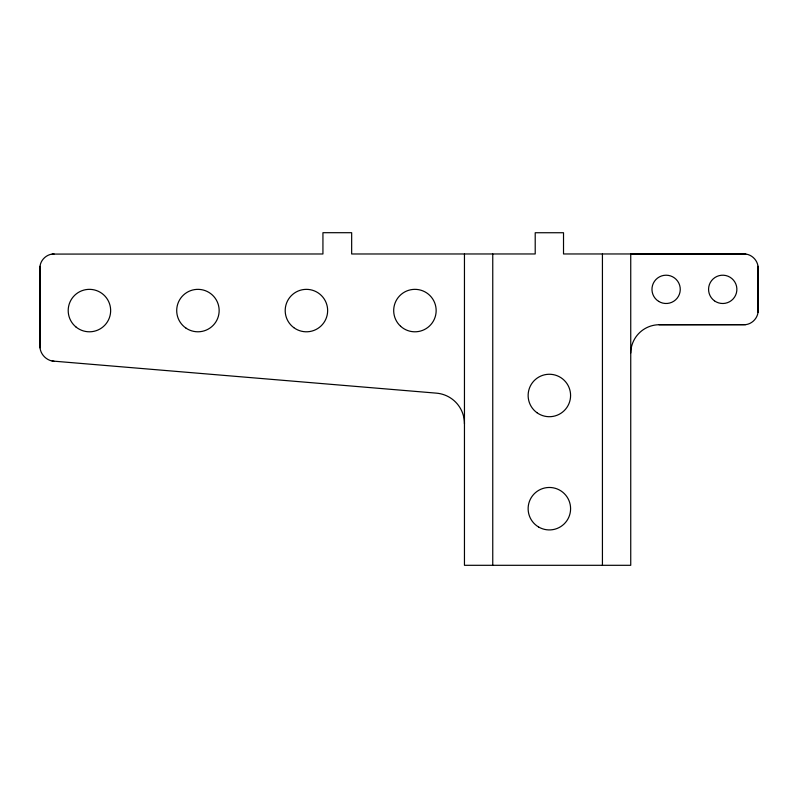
<?xml version="1.0" encoding="UTF-8"?>
<svg xmlns="http://www.w3.org/2000/svg" width="798" height="798" viewBox="0 0 798 798"><rect width="100%" height="100%" fill="white"/><g stroke="black" fill="none" stroke-linecap="round" stroke-linejoin="round"><path stroke-width="1.2" d="M54.055 361.285C46.972 360.816 40.798 354.911 40.02 347.858L40.02 266.273C40.808 259.42 47.152 253.854 54.055 253.964M40.02 266.273L40.02 347.858M630.739 353.025A28.638 28.638 0 0 1 659.038 324.726L743.945 324.726C751.517 324.886 758.26 318.133 758.1 310.572L758.1 268.118C758.26 260.557 751.517 253.804 743.945 253.964L563.518 253.964L563.518 232.737L535.209 232.737L535.209 253.964L351.659 253.983L351.669 232.707L322.941 232.697L322.931 253.983L52.209 254.083M659.038 324.726L745.791 324.606M745.791 254.083L630.739 253.964L630.739 565.303L464.456 565.303L464.456 253.964M52.159 361.015L436.247 393.135A30.543 30.543 0 0 1 464.456 423.788M757.98 266.273L757.98 312.417M602.43 253.964L602.43 565.303M492.755 253.964L492.755 565.303M536.954 412.706A21.227 21.227 0 0 0 570.48 397.613A21.227 21.227 0 0 0 540.645 376.127A21.227 21.227 0 0 0 536.954 412.706M538.6 526.999A21.227 21.227 0 0 0 570.59 508.865A21.227 21.227 0 0 0 538.889 490.231A21.227 21.227 0 0 0 538.6 526.999M658.619 301.355A14.155 14.155 0 0 0 680.255 289.834A14.155 14.155 0 0 0 659.467 276.856A14.155 14.155 0 0 0 658.619 301.355M714.439 300.826A14.155 14.155 0 0 0 736.803 290.781A14.155 14.155 0 0 0 716.923 276.437A14.155 14.155 0 0 0 714.439 300.826M76.069 327.07A21.227 21.227 0 0 0 110.393 313.893A21.227 21.227 0 0 0 81.825 290.751A21.227 21.227 0 0 0 76.069 327.07M186.044 328.158A21.227 21.227 0 0 0 219.101 312.068A21.227 21.227 0 0 0 188.637 291.489A21.227 21.227 0 0 0 186.044 328.158M293.784 327.629A21.227 21.227 0 0 0 327.509 312.996A21.227 21.227 0 0 0 297.983 291.1A21.227 21.227 0 0 0 293.784 327.629M400.606 326.252A21.227 21.227 0 0 0 435.658 315.13A21.227 21.227 0 0 0 408.496 290.342A21.227 21.227 0 0 0 400.606 326.252"/></g></svg>
